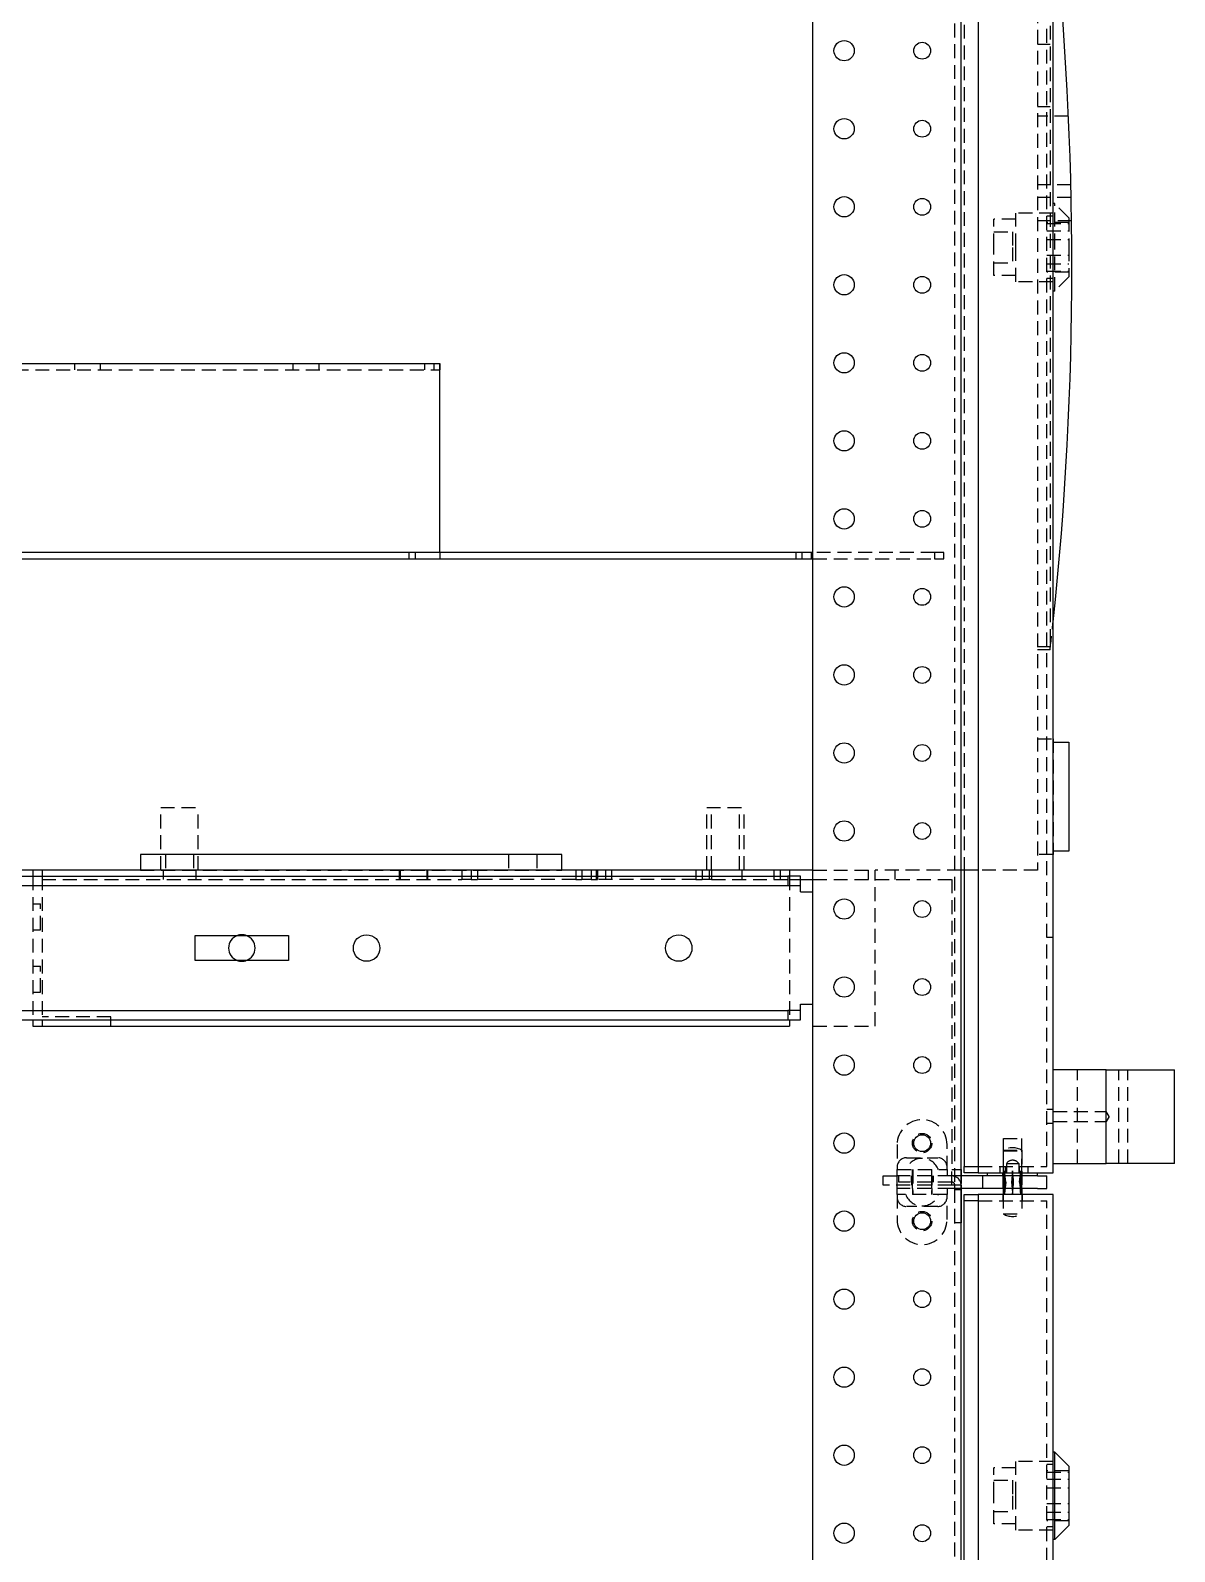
# Model space of a CAD drawing. Header units: millimetres. Extents: x -116965 to 323937, y 291661 to 566926.
# Drawn here: x -23655.2 to -23393.3, y 314748.6 to 315096.7 of the extents above; entities that cross this region are included whole.
import ezdxf

# ---------------------------------------------------------------- set-up
doc = ezdxf.new("R2010")
doc.units = ezdxf.units.MM
doc.linetypes.add('HIDDEN2', pattern=[4.7625, 3.175, -1.5875])
doc.layers.add('ALPHA', color=255, linetype='Continuous')
doc.layers.add('Pointille_Court', color=40, linetype='HIDDEN2', lineweight=25)

msp = doc.modelspace()

# ---------------------------------------------------------------- linework, layer by layer
at = {"layer": 'ALPHA'}
for p, q in [((-23476.096351, 314475.964459), (-23476.096351, 315297.393031)), ((-23442.167779, 314475.964459), (-23442.167779, 315297.393031)), ((-23438.239208, 315258.821602), (-23438.239208, 314835.250173)), ((-23421.096351, 314835.250173), (-23421.096351, 315258.821602)), ((-23835.024922, 315020.428745), (-23561.453493, 315020.428745)), ((-23561.453493, 314977.214459), (-23561.453493, 315020.428745)), ((-23476.096351, 314977.214459), (-23836.810636, 314977.214459)), ((-23836.810636, 314975.785888), (-23476.096351, 314975.785888)), ((-23421.096351, 314933.821603), (-23417.524923, 314933.821603)), ((-23417.524923, 314933.821603), (-23417.524922, 314908.821603)), ((-23533.596351, 314908.107316), (-23630.024922, 314908.107314)), ((-23630.024922, 314908.107314), (-23630.024922, 314904.53589)), ((-23533.596351, 314904.535888), (-23533.596351, 314908.107316)), ((-23417.524922, 314908.821603), (-23421.096351, 314908.821603)), ((-23654.667779, 314904.535885), (-23677.167779, 314904.535885)), ((-23654.667779, 314904.53589), (-23654.667779, 314903.107316)), ((-23652.524922, 314904.53589), (-23654.667779, 314904.53589)), ((-23481.453493, 314904.535887), (-23652.524922, 314904.53589)), ((-23652.524922, 314904.53589), (-23652.524922, 314903.107316)), ((-23501.453493, 314904.535888), (-23502.882065, 314904.535888)), ((-23476.096351, 314904.535888), (-23499.310636, 314904.535888)), ((-23476.096351, 314904.535887), (-23481.453493, 314904.535887)), ((-23481.453493, 314904.535887), (-23481.453493, 314903.107316)), ((-23438.239208, 314904.535889), (-23442.167779, 314904.535889)), ((-23442.167779, 314886.678773), (-23442.167779, 314904.535887)), ((-23441.453493, 314904.535889), (-23441.453493, 314836.678745)), ((-23831.096351, 314903.107316), (-23481.810636, 314903.107316)), ((-23831.096351, 314900.964459), (-23481.810636, 314900.964459)), ((-23481.810636, 314903.107316), (-23481.810636, 314900.964459)), ((-23478.953493, 314903.107316), (-23481.810636, 314903.107316)), ((-23481.810636, 314900.964459), (-23478.953493, 314900.964459)), ((-23478.953493, 314900.964459), (-23478.953493, 314903.107316)), ((-23478.953493, 314902.39303), (-23476.096351, 314902.39303)), ((-23478.953493, 314899.535888), (-23478.953493, 314900.964459)), ((-23478.953493, 314899.535888), (-23476.096351, 314899.535888)), ((-23617.524922, 314883.821602), (-23617.524922, 314889.535888)), ((-23617.524922, 314889.535888), (-23596.096351, 314889.535888)), ((-23596.096351, 314889.535888), (-23596.096351, 314883.821602)), ((-23596.096351, 314883.821602), (-23617.524922, 314883.821602)), ((-23831.096351, 314872.393031), (-23481.810636, 314872.393031)), ((-23481.810636, 314872.393031), (-23481.810636, 314870.250173)), ((-23478.953493, 314872.393031), (-23481.810636, 314872.393031)), ((-23478.953493, 314873.821602), (-23476.096351, 314873.821602)), ((-23478.953493, 314872.393031), (-23478.953493, 314873.821602)), ((-23478.953493, 314870.250173), (-23478.953493, 314872.393031)), ((-23831.096351, 314870.250173), (-23481.810636, 314870.250173)), ((-23654.667779, 314870.250173), (-23654.667779, 314868.821604)), ((-23654.667779, 314868.821604), (-23652.524922, 314868.821604)), ((-23652.524922, 314870.250173), (-23652.524922, 314868.821604)), ((-23652.524922, 314868.821604), (-23481.453494, 314868.821602)), ((-23481.810636, 314870.250173), (-23478.953493, 314870.250173)), ((-23481.453494, 314870.250173), (-23481.453494, 314868.821602)), ((-23408.953493, 314858.821602), (-23421.096351, 314858.821602)), ((-23408.953493, 314837.393031), (-23408.953493, 314858.821602)), ((-23408.953493, 314858.821602), (-23393.30478, 314858.821602)), ((-23393.30478, 314837.393031), (-23393.30478, 314858.821602)), ((-23421.096351, 314837.393031), (-23408.953493, 314837.393031)), ((-23393.30478, 314837.393031), (-23408.953493, 314837.393031)), ((-23437.167779, 314834.535888), (-23442.167779, 314834.535888)), ((-23441.453493, 314835.250173), (-23441.453493, 314836.678745)), ((-23441.453493, 314836.678745), (-23438.239208, 314836.678745)), ((-23438.239208, 314835.250173), (-23441.453493, 314835.250173)), ((-23438.239208, 314835.250173), (-23421.096351, 314835.250173)), ((-23437.167779, 314831.678745), (-23437.167779, 314834.535888)), ((-23424.667779, 314834.535888), (-23437.167779, 314834.535888)), ((-23436.096351, 314834.535888), (-23436.096351, 314835.250173)), ((-23424.667779, 314834.535888), (-23424.667779, 314835.250173)), ((-23424.667779, 314834.535888), (-23422.524922, 314834.535888)), ((-23422.524922, 314831.678745), (-23422.524922, 314834.535888)), ((-23437.167779, 314831.678745), (-23442.167779, 314831.678745)), ((-23442.167778, 314831.321601), (-23442.167779, 314831.321601)), ((-23442.167778, 314831.678745), (-23442.167778, 314831.321601)), ((-23442.167778, 314831.321601), (-23442.167778, 314823.821601)), ((-23424.667779, 314831.678745), (-23437.167779, 314831.678745)), ((-23432.524922, 314831.678745), (-23432.524922, 314830.250173)), ((-23428.239208, 314831.678745), (-23428.239208, 314830.250173)), ((-23424.667779, 314831.678745), (-23422.524922, 314831.678745)), ((-23441.453493, 314828.821602), (-23441.453493, 314830.250173)), ((-23441.453493, 314830.250173), (-23438.239208, 314830.250173)), ((-23441.453493, 314693.821602), (-23441.453493, 314828.821602)), ((-23438.239208, 314828.821602), (-23441.453493, 314828.821602)), ((-23421.096351, 314830.250173), (-23438.239208, 314830.250173)), ((-23438.239208, 314830.250173), (-23438.239208, 314692.393031)), ((-23421.096351, 314692.393031), (-23421.096351, 314830.250173)), ((-23442.167778, 314823.821601), (-23442.167779, 314823.821601)), ((-23420.739208, 314771.321602), (-23421.096351, 314771.321602)), ((-23417.524922, 314768.107316), (-23420.739208, 314771.321602)), ((-23420.739208, 314761.321602), (-23420.739208, 314771.321602)), ((-23417.524922, 314768.107316), (-23417.524922, 314761.321602)), ((-23420.739208, 314751.321602), (-23420.739208, 314761.321602)), ((-23417.524922, 314761.321602), (-23417.524922, 314754.535888)), ((-23417.524922, 314754.535888), (-23420.739208, 314751.321602)), ((-23420.739208, 314751.321602), (-23421.096351, 314751.321602))]:
    msp.add_line(p, q, dxfattribs=at)
for centre, radius in [((-23468.953493, 315092.035888), 2.321429), ((-23451.096351, 315092.035888), 1.928571), ((-23468.953493, 315074.178745), 2.321429), ((-23451.096351, 315074.178745), 1.928571), ((-23468.953493, 315056.321602), 2.321429), ((-23451.096351, 315056.321602), 1.928571), ((-23468.953493, 315038.464459), 2.321429), ((-23451.096351, 315038.464459), 1.928571), ((-23468.953493, 315020.607316), 2.321429), ((-23451.096351, 315020.607316), 1.928571), ((-23468.953493, 315002.750173), 2.321429), ((-23451.096351, 315002.750173), 1.928571), ((-23468.953493, 314984.893031), 2.321429), ((-23451.096351, 314984.893031), 1.928571), ((-23468.953493, 314967.035888), 2.321429), ((-23451.096351, 314967.035888), 1.928571), ((-23468.953493, 314949.178745), 2.321429), ((-23451.096351, 314949.178745), 1.928571), ((-23468.953493, 314931.321602), 2.321429), ((-23451.096351, 314931.321602), 1.928571), ((-23468.953493, 314913.464459), 2.321429), ((-23451.096351, 314913.464459), 1.928571), ((-23468.953493, 314895.607316), 2.321429), ((-23451.096351, 314895.607316), 1.928571), ((-23578.239208, 314886.678745), 3.035714), ((-23506.810636, 314886.678745), 3.035714), ((-23468.953493, 314877.750173), 2.321429), ((-23451.096351, 314877.750173), 1.928571), ((-23468.953493, 314859.893031), 2.321429), ((-23451.096351, 314859.893031), 1.928571), ((-23468.953493, 314842.035888), 2.321429), ((-23451.096351, 314842.035888), 1.928571), ((-23468.953493, 314824.178745), 2.321429), ((-23451.096351, 314824.178745), 1.928571), ((-23468.953493, 314806.321602), 2.321429), ((-23451.096351, 314806.321602), 1.928571), ((-23468.953493, 314788.464459), 2.321429), ((-23451.096351, 314788.464459), 1.928571), ((-23468.953493, 314770.607316), 2.321429), ((-23451.096351, 314770.607316), 1.928571), ((-23468.953493, 314752.750173), 2.321429), ((-23451.096351, 314752.750173), 1.928571)]:
    msp.add_circle(centre, radius, dxfattribs=at)
for centre, radius, start, end in [((-24184.935639, 315042.39302), 768.125, 353.944705031, 6.055294969), ((-23606.810636, 314886.678746), 3.035714, 109.75000602, 250.25016043), ((-23606.810636, 314886.678746), 3.035714, 289.74983957, 70.24999398)]:
    msp.add_arc(centre, radius, start, end, dxfattribs=at)
for major_axis, ratio, start_param, end_param in [((0.178496, 27.382401), 0.0779847629, 2.1257914248, 2.1777898095), ((-1.940249, -27.382328), 0.0332164699, 5.2692293627, 5.3212277474), ((1.940249, -27.382328), 0.0332164699, 0.9619575598, 1.0139559445), ((-0.178496, 27.382401), 0.0779847629, 4.1053954977, 4.1573938823)]:
    msp.add_ellipse((-23430.382065, 314846.095773), major_axis=major_axis, ratio=ratio, start_param=start_param, end_param=end_param, dxfattribs=at)
at = {"layer": 'Pointille_Court'}
for p, q in [((-23443.596351, 314475.964459), (-23443.596351, 315297.393031)), ((-23422.524922, 314836.678745), (-23422.524922, 315257.393031)), ((-23441.453493, 315188.46446), (-23441.453493, 314904.535889)), ((-23424.667783, 315163.46446), (-23424.667779, 314904.535889)), ((-23421.81064, 315140.607318), (-23421.810637, 314954.893032)), ((-23421.810639, 315093.46446), (-23424.667782, 315093.46446)), ((-23421.810639, 315079.178746), (-23424.667782, 315079.178746)), ((-23417.592243, 315077.035889), (-23424.667782, 315077.035889)), ((-23417.043899, 315061.321603), (-23424.667782, 315061.321603)), ((-23416.978788, 315058.46446), (-23424.667782, 315058.46446)), ((-23420.739208, 315057.035888), (-23421.096351, 315057.035888)), ((-23417.524922, 315053.821602), (-23420.739208, 315057.035888)), ((-23420.739208, 315047.035888), (-23420.739208, 315057.035888)), ((-23429.667779, 315053.464459), (-23434.667779, 315053.464459)), ((-23434.667779, 315047.035888), (-23434.667779, 315053.464459)), ((-23421.096351, 315054.893031), (-23429.667779, 315054.893031)), ((-23429.667779, 315047.035888), (-23429.667779, 315054.893031)), ((-23421.096351, 315054.178745), (-23422.524922, 315054.178745)), ((-23417.524922, 315053.821602), (-23417.524922, 315047.035888)), ((-23434.667779, 315050.607316), (-23430.382065, 315050.607316)), ((-23430.382065, 315050.607316), (-23430.382065, 315047.035888)), ((-23416.885367, 315053.107318), (-23424.667782, 315053.107317)), ((-23417.524922, 315052.750173), (-23422.524922, 315052.750173)), ((-23422.524922, 315052.466926), (-23417.524922, 315052.466926)), ((-23422.524922, 315050.815532), (-23417.524922, 315050.815532)), ((-23434.667779, 315040.607316), (-23434.667779, 315047.035888)), ((-23430.382065, 315047.035888), (-23430.382065, 315043.464459)), ((-23429.667779, 315039.178745), (-23429.667779, 315047.035888)), ((-23422.524922, 315048.821602), (-23417.524922, 315048.821602)), ((-23420.739208, 315037.035888), (-23420.739208, 315047.035888)), ((-23417.524922, 315047.035888), (-23417.524922, 315040.250173)), ((-23434.667779, 315043.464459), (-23430.382065, 315043.464459)), ((-23422.524922, 315045.250173), (-23417.524922, 315045.250173)), ((-23422.524922, 315043.256243), (-23417.524922, 315043.256243)), ((-23429.667779, 315040.607316), (-23434.667779, 315040.607316)), ((-23422.524922, 315041.60485), (-23417.524922, 315041.60485)), ((-23417.524922, 315041.321602), (-23422.524922, 315041.321602)), ((-23421.096351, 315039.893031), (-23422.524922, 315039.893031)), ((-23417.524922, 315040.250173), (-23420.739208, 315037.035888)), ((-23421.096351, 315039.178745), (-23429.667779, 315039.178745)), ((-23420.739208, 315037.035888), (-23421.096351, 315037.035888)), ((-23835.024922, 315019.000173), (-23561.453493, 315019.000173)), ((-23645.132065, 315020.428745), (-23645.132065, 315019.000173)), ((-23639.203493, 315020.428745), (-23639.203493, 315019.000173)), ((-23595.132065, 315020.428745), (-23595.132065, 315019.000173)), ((-23589.203493, 315020.428745), (-23589.203493, 315019.000173)), ((-23565.024922, 315020.428745), (-23565.024922, 315019.000173)), ((-23562.882065, 315020.428745), (-23562.882065, 315019.000173)), ((-23561.453493, 315020.428745), (-23561.453493, 315019.000173)), ((-23568.596351, 314977.214459), (-23568.596351, 314975.785888)), ((-23567.167779, 314977.214459), (-23567.167779, 314975.785888)), ((-23561.453493, 314977.214459), (-23561.453493, 314975.785888)), ((-23480.024922, 314977.214459), (-23480.024922, 314975.785888)), ((-23478.596351, 314977.214459), (-23478.596351, 314975.785888)), ((-23476.453493, 314977.214459), (-23476.453493, 314975.785888)), ((-23448.239208, 314977.214459), (-23476.096351, 314977.214459)), ((-23448.239208, 314977.214459), (-23448.239208, 314975.785888)), ((-23446.096351, 314977.214459), (-23448.239208, 314977.214459)), ((-23446.096351, 314975.785888), (-23446.096351, 314977.214459)), ((-23476.096351, 314975.785888), (-23448.239208, 314975.785888)), ((-23448.239208, 314975.785888), (-23446.096351, 314975.785888)), ((-23421.810637, 314955.607318), (-23424.66778, 314955.607317)), ((-23421.810637, 314954.893032), (-23424.66778, 314954.893032)), ((-23421.729076, 314955.607318), (-23421.810637, 314955.607318)), ((-23424.66778, 314934.535889), (-23421.096351, 314934.535889)), ((-23421.096351, 314934.535889), (-23421.096351, 314908.107318)), ((-23625.382065, 314904.535886), (-23625.382065, 314918.8216)), ((-23625.382065, 314918.8216), (-23616.810637, 314918.8216)), ((-23616.810637, 314904.535886), (-23616.810637, 314918.8216)), ((-23500.382065, 314904.535888), (-23500.382065, 314918.821602)), ((-23500.382065, 314918.821602), (-23491.810637, 314918.821602)), ((-23499.310637, 314904.535888), (-23499.310637, 314918.821602)), ((-23492.882065, 314904.535888), (-23492.882065, 314918.821602)), ((-23491.810637, 314904.535888), (-23491.810637, 314918.821602)), ((-23624.310637, 314908.107315), (-23624.310637, 314904.535886)), ((-23617.882065, 314908.107315), (-23617.882065, 314904.535886)), ((-23545.739208, 314908.107316), (-23545.739208, 314904.535887)), ((-23539.310637, 314908.107316), (-23539.310637, 314904.535887)), ((-23421.096351, 314908.107318), (-23424.667779, 314908.107317)), ((-23630.024922, 314904.535886), (-23654.667779, 314904.535885)), ((-23630.024922, 314904.53589), (-23630.024922, 314904.535886)), ((-23630.024922, 314904.535886), (-23533.596351, 314904.535887)), ((-23624.84635, 314904.535889), (-23624.84635, 314902.393032)), ((-23617.34635, 314904.535889), (-23617.34635, 314902.393032)), ((-23570.774922, 314904.535889), (-23570.774922, 314902.393032)), ((-23570.560636, 314904.535889), (-23570.560636, 314902.393032)), ((-23564.489207, 314904.535889), (-23564.489207, 314902.393031)), ((-23564.274922, 314904.535889), (-23564.274922, 314902.393031)), ((-23556.453493, 314904.535888), (-23556.453493, 314902.393031)), ((-23554.310636, 314904.535888), (-23554.310636, 314902.393031)), ((-23552.882065, 314904.535888), (-23552.882065, 314902.393031)), ((-23533.596351, 314904.535887), (-23533.596351, 314904.535888)), ((-23528.953493, 314904.535887), (-23533.596351, 314904.535887)), ((-23530.382065, 314904.535888), (-23530.382065, 314902.393031)), ((-23528.953493, 314904.535888), (-23528.953493, 314902.393031)), ((-23526.810636, 314904.535888), (-23526.810636, 314902.393031)), ((-23525.382065, 314904.535887), (-23526.810636, 314904.535887)), ((-23525.739207, 314904.535888), (-23525.739207, 314902.393031)), ((-23525.382065, 314904.535888), (-23525.382065, 314902.393031)), ((-23523.59635, 314904.535888), (-23523.59635, 314902.393031)), ((-23522.167779, 314904.535888), (-23522.167779, 314902.393031)), ((-23502.882065, 314904.535888), (-23502.882065, 314902.39303)), ((-23501.453493, 314904.535888), (-23501.453493, 314902.39303)), ((-23499.84635, 314904.535888), (-23499.84635, 314902.39303)), ((-23499.310636, 314904.535888), (-23499.310636, 314902.39303)), ((-23492.34635, 314904.535887), (-23492.34635, 314902.39303)), ((-23485.024922, 314904.535887), (-23485.024922, 314902.39303)), ((-23483.59635, 314904.535887), (-23483.59635, 314902.39303)), ((-23476.096351, 314904.535888), (-23461.810636, 314904.535888)), ((-23463.417779, 314904.535887), (-23463.417779, 314902.39303)), ((-23442.167779, 314904.535889), (-23461.810636, 314904.535888)), ((-23461.810636, 314868.821602), (-23461.810636, 314904.535888)), ((-23442.167779, 314904.535887), (-23461.810636, 314904.535887)), ((-23457.34635, 314904.535887), (-23457.34635, 314902.39303)), ((-23424.667779, 314904.535889), (-23438.239208, 314904.535889)), ((-23654.667779, 314903.107316), (-23654.667779, 314870.250173)), ((-23652.524922, 314903.107316), (-23652.524922, 314870.250173)), ((-23652.524922, 314902.393033), (-23556.453493, 314902.393031)), ((-23554.310636, 314902.393031), (-23556.453493, 314902.393031)), ((-23554.310636, 314902.393031), (-23552.882065, 314902.393031)), ((-23530.382065, 314902.393031), (-23552.882065, 314902.393031)), ((-23530.382065, 314902.393031), (-23528.953493, 314902.393031)), ((-23526.810636, 314902.393031), (-23528.953493, 314902.393031)), ((-23526.810636, 314902.393031), (-23525.382065, 314902.393031)), ((-23502.882065, 314902.39303), (-23525.382065, 314902.393031)), ((-23502.882065, 314902.39303), (-23501.453493, 314902.39303)), ((-23499.310636, 314902.39303), (-23501.453493, 314902.39303)), ((-23499.310636, 314902.39303), (-23481.453493, 314902.39303)), ((-23481.453493, 314903.107316), (-23481.453494, 314870.250173)), ((-23481.453493, 314902.39303), (-23478.953493, 314902.39303)), ((-23476.096351, 314902.39303), (-23444.310636, 314902.39303)), ((-23444.310636, 314902.39303), (-23444.310637, 314835.964458)), ((-23654.667779, 314896.78589), (-23652.882065, 314896.78589)), ((-23652.882065, 314890.857318), (-23652.882065, 314896.78589)), ((-23654.667779, 314890.857318), (-23652.882065, 314890.857318)), ((-23442.16778, 314835.964458), (-23442.167779, 314886.678773)), ((-23422.524922, 314889.178745), (-23421.096351, 314889.178745)), ((-23654.667779, 314882.500176), (-23652.882065, 314882.500176)), ((-23652.882065, 314876.571604), (-23652.882065, 314882.500176)), ((-23654.667779, 314876.571604), (-23652.882065, 314876.571604)), ((-23636.810637, 314870.964461), (-23652.524922, 314870.964461)), ((-23636.810637, 314868.821604), (-23636.810637, 314870.964461)), ((-23476.096351, 314868.821602), (-23461.810636, 314868.821602)), ((-23415.524268, 314837.393031), (-23415.524268, 314858.821602)), ((-23406.074139, 314837.393031), (-23406.074139, 314858.821602)), ((-23404.019066, 314837.393031), (-23404.019066, 314858.821602)), ((-23421.096351, 314849.714459), (-23422.524922, 314849.714459)), ((-23421.096351, 314849.250173), (-23408.953493, 314849.250173)), ((-23408.266796, 314848.107316), (-23408.953493, 314849.250173)), ((-23408.266796, 314848.107316), (-23408.953493, 314846.964459)), ((-23421.096351, 314846.500173), (-23422.524922, 314846.500173)), ((-23421.096351, 314846.964459), (-23408.953493, 314846.964459)), ((-23456.810636, 314841.678745), (-23456.810636, 314835.964459)), ((-23445.382065, 314835.964459), (-23445.382065, 314841.678745)), ((-23432.489192, 314835.250173), (-23432.489192, 314843.107316)), ((-23432.489192, 314843.107316), (-23428.274906, 314843.107316)), ((-23428.274906, 314835.250173), (-23428.274906, 314843.107316)), ((-23454.667779, 314838.678745), (-23447.524922, 314838.678745)), ((-23432.524922, 314840.393031), (-23432.524922, 314831.678745)), ((-23432.524922, 314840.393031), (-23428.239208, 314840.393031)), ((-23432.489192, 314840.250173), (-23428.274906, 314840.250173)), ((-23431.810636, 314837.393031), (-23431.810636, 314835.250173)), ((-23431.810636, 314837.393031), (-23428.953493, 314837.393031)), ((-23428.953493, 314837.393031), (-23428.953493, 314835.250173)), ((-23428.239208, 314840.393031), (-23428.239208, 314831.678745)), ((-23460.024923, 314832.39303), (-23460.024923, 314834.535887)), ((-23460.024923, 314834.535887), (-23456.453493, 314834.535887)), ((-23456.810636, 314835.964459), (-23445.382065, 314835.964459)), ((-23456.810636, 314834.535888), (-23456.810636, 314835.964459)), ((-23456.810636, 314831.678745), (-23456.810636, 314834.535888)), ((-23444.310636, 314834.535888), (-23456.810636, 314834.535888)), ((-23456.453493, 314833.107316), (-23456.453493, 314834.535887)), ((-23453.59635, 314834.535887), (-23453.59635, 314833.107316)), ((-23453.41778, 314832.39303), (-23453.41778, 314834.535887)), ((-23453.310636, 314834.535888), (-23453.310636, 314835.964459)), ((-23453.310636, 314831.678745), (-23453.310636, 314834.535888)), ((-23453.239208, 314835.964459), (-23453.239208, 314830.250173)), ((-23448.953493, 314835.964459), (-23448.953493, 314830.250173)), ((-23448.882065, 314834.535888), (-23448.882065, 314835.964459)), ((-23448.882065, 314831.678745), (-23448.882065, 314834.535888)), ((-23448.774923, 314832.39303), (-23448.774923, 314834.535887)), ((-23448.59635, 314834.535887), (-23448.59635, 314833.107316)), ((-23445.382065, 314835.964459), (-23445.382065, 314834.535888)), ((-23444.310637, 314832.39303), (-23444.310637, 314835.964458)), ((-23444.310637, 314835.964458), (-23442.16778, 314835.964458)), ((-23442.167779, 314834.535888), (-23444.310636, 314834.535888)), ((-23442.16778, 314835.964458), (-23442.16778, 314832.39303)), ((-23438.239208, 314836.678745), (-23422.524922, 314836.678745)), ((-23433.239208, 314835.250173), (-23433.239208, 314836.678745)), ((-23432.596351, 314834.535888), (-23432.596351, 314835.250173)), ((-23432.524922, 314831.678745), (-23432.524922, 314834.535888)), ((-23431.926423, 314833.107316), (-23432.237834, 314835.726364)), ((-23431.989208, 314835.250173), (-23431.989208, 314836.678745)), ((-23430.382065, 314833.107316), (-23430.382065, 314835.726364)), ((-23428.837707, 314833.107316), (-23428.526296, 314835.726364)), ((-23428.774922, 314835.250173), (-23428.774922, 314836.678745)), ((-23428.239208, 314831.678745), (-23428.239208, 314834.535888)), ((-23428.167779, 314834.535888), (-23428.167779, 314835.250173)), ((-23426.810636, 314835.250173), (-23426.810636, 314836.678745)), ((-23444.310637, 314832.39303), (-23460.024923, 314832.39303)), ((-23444.310636, 314831.678745), (-23456.810636, 314831.678745)), ((-23456.810636, 314830.250173), (-23456.810636, 314831.678745)), ((-23444.310635, 314833.107316), (-23456.453493, 314833.107316)), ((-23453.310636, 314831.678745), (-23453.310636, 314830.250173)), ((-23448.882065, 314831.678745), (-23448.882065, 314830.250173)), ((-23445.382065, 314831.678745), (-23445.382065, 314830.250173)), ((-23442.16778, 314832.39303), (-23444.310637, 314832.39303)), ((-23442.167779, 314831.678745), (-23444.310636, 314831.678745)), ((-23443.59635, 314831.321601), (-23443.59635, 314832.39303)), ((-23442.167779, 314831.321601), (-23443.59635, 314831.321601)), ((-23443.59635, 314823.821601), (-23443.59635, 314831.321601)), ((-23442.167778, 314832.39303), (-23442.167778, 314831.678745)), ((-23431.926423, 314833.107316), (-23432.347874, 314833.154768)), ((-23432.347874, 314833.059864), (-23431.926423, 314833.107316)), ((-23432.346192, 314833.107316), (-23432.106106, 314833.107316)), ((-23431.926423, 314833.107316), (-23432.344496, 314833.154898)), ((-23431.926423, 314833.107316), (-23432.344496, 314833.059734)), ((-23431.926423, 314833.107316), (-23432.237834, 314830.488269)), ((-23432.108616, 314833.154898), (-23431.926423, 314833.107316)), ((-23432.108616, 314833.059734), (-23431.926423, 314833.107316)), ((-23431.926423, 314833.107316), (-23432.106106, 314833.107316)), ((-23432.103599, 314833.154768), (-23431.926423, 314833.107316)), ((-23431.926423, 314833.107316), (-23432.103599, 314833.059864)), ((-23430.626339, 314833.154768), (-23430.382065, 314833.107316)), ((-23430.382065, 314833.107316), (-23430.626339, 314833.059864)), ((-23430.382065, 314833.107316), (-23430.62215, 314833.107316)), ((-23430.617945, 314833.154898), (-23430.382065, 314833.107316)), ((-23430.617945, 314833.059734), (-23430.382065, 314833.107316)), ((-23430.382065, 314833.107316), (-23430.146185, 314833.154898)), ((-23430.382065, 314833.107316), (-23430.13779, 314833.154768)), ((-23430.382065, 314833.107316), (-23430.382065, 314830.488269)), ((-23430.141979, 314833.107316), (-23430.382065, 314833.107316)), ((-23430.13779, 314833.059864), (-23430.382065, 314833.107316)), ((-23430.382065, 314833.107316), (-23430.146185, 314833.059734)), ((-23428.837707, 314833.107316), (-23428.655513, 314833.154898)), ((-23428.419634, 314833.154898), (-23428.837707, 314833.107316)), ((-23428.416256, 314833.154768), (-23428.837707, 314833.107316)), ((-23428.837707, 314833.107316), (-23428.66053, 314833.154768)), ((-23428.837707, 314833.107316), (-23428.526296, 314830.488269)), ((-23428.658023, 314833.107316), (-23428.837707, 314833.107316)), ((-23428.419634, 314833.059734), (-23428.837707, 314833.107316)), ((-23428.837707, 314833.107316), (-23428.416256, 314833.059864)), ((-23428.66053, 314833.059864), (-23428.837707, 314833.107316)), ((-23428.837707, 314833.107316), (-23428.655513, 314833.059734)), ((-23428.658023, 314833.107316), (-23428.417938, 314833.107316)), ((-23456.810636, 314830.250173), (-23456.810636, 314824.535888)), ((-23445.382065, 314830.250173), (-23456.810636, 314830.250173)), ((-23447.524922, 314827.535888), (-23454.667779, 314827.535888)), ((-23445.382065, 314824.535888), (-23445.382065, 314830.250173)), ((-23438.239208, 314828.821602), (-23422.524922, 314828.821602)), ((-23432.596351, 314830.250173), (-23432.596351, 314828.821602)), ((-23432.524922, 314830.250173), (-23432.524922, 314825.821602)), ((-23428.239208, 314830.250173), (-23428.239208, 314825.821602)), ((-23428.167779, 314830.250173), (-23428.167779, 314828.821602)), ((-23422.524922, 314693.821602), (-23422.524922, 314828.821602)), ((-23442.167779, 314823.821601), (-23443.59635, 314823.821601)), ((-23432.524922, 314825.821602), (-23428.239208, 314825.821602)), ((-23429.667779, 314767.750173), (-23434.667779, 314767.750173)), ((-23434.667779, 314761.321602), (-23434.667779, 314767.750173)), ((-23421.096351, 314769.178745), (-23429.667779, 314769.178745)), ((-23429.667779, 314761.321602), (-23429.667779, 314769.178745)), ((-23421.096351, 314768.464459), (-23422.524922, 314768.464459)), ((-23434.667779, 314764.893031), (-23430.382065, 314764.893031)), ((-23430.382065, 314764.893031), (-23430.382065, 314761.321602)), ((-23417.524922, 314767.035888), (-23422.524922, 314767.035888)), ((-23422.524922, 314766.75264), (-23417.524922, 314766.75264)), ((-23422.524922, 314765.101247), (-23417.524922, 314765.101247)), ((-23434.667779, 314754.893031), (-23434.667779, 314761.321602)), ((-23430.382065, 314761.321602), (-23430.382065, 314757.750173)), ((-23429.667779, 314753.464459), (-23429.667779, 314761.321602)), ((-23422.524922, 314763.107316), (-23417.524922, 314763.107316)), ((-23434.667779, 314757.750173), (-23430.382065, 314757.750173)), ((-23422.524922, 314759.535888), (-23417.524922, 314759.535888)), ((-23422.524922, 314757.541957), (-23417.524922, 314757.541957)), ((-23429.667779, 314754.893031), (-23434.667779, 314754.893031)), ((-23422.524922, 314755.890564), (-23417.524922, 314755.890564)), ((-23417.524922, 314755.607316), (-23422.524922, 314755.607316)), ((-23421.096351, 314754.178745), (-23422.524922, 314754.178745)), ((-23421.096351, 314753.464459), (-23429.667779, 314753.464459))]:
    msp.add_line(p, q, dxfattribs=at)
for centre in [(-23451.096351, 314842.035888), (-23451.096351, 314824.178745)]:
    msp.add_circle(centre, 2.214286, dxfattribs=at)
for centre, radius, start, end in [((-24184.935639, 315042.39302), 768.125, 353.459025009, 353.944705031), ((-23606.810636, 314886.678746), 3.035714, 89.99999915, 109.75000602), ((-23606.810636, 314886.678746), 3.035714, 70.24999398, 89.99999915), ((-23606.810636, 314886.678746), 3.035714, 250.25016043, 289.74983957), ((-23451.096351, 314841.678745), 5.714286, 0, 180), ((-23430.382065, 314836.660888), 4.303571, 60.13716564, 119.86283436), ((-23454.667779, 314836.535888), 2.142857, 90, 180), ((-23451.096351, 314834.515798), 4.020089, 21.12202138, 158.87797862), ((-23447.524922, 314836.535888), 2.142857, 0, 90), ((-23430.382065, 314836.321602), 1.785714, 36.86989764, 143.13010236), ((-23444.310635, 314832.39303), 2.142857, 0, 90), ((-23444.310635, 314832.39303), 0.714286, 0, 90), ((-23454.667779, 314829.678745), 2.142857, 180, 270), ((-23451.096351, 314831.698834), 4.020089, 201.12202138, 338.87797862), ((-23447.524922, 314829.678745), 2.142857, 270, 0), ((-23451.096351, 314824.535888), 5.714286, 180, 0), ((-23430.382065, 314829.553745), 4.303571, 240.13716564, 299.86283436)]:
    msp.add_arc(centre, radius, start, end, dxfattribs=at)
for centre, major_axis, ratio, start_param, end_param in [((-23430.382065, 314820.11886), (0.178496, -27.382401), 0.0779847629, 4.1053954977, 4.2156962226), ((-23430.382065, 314820.11886), (-1.940249, 27.382328), 0.0332164699, 0.9619575598, 1.0722582847), ((-23430.382065, 314820.11886), (1.764181, 27.382292), 0.0444209743, 0.9671731361, 1.077473861), ((-23430.382065, 314820.11886), (-1.764181, 27.382292), 0.0444209743, 5.2057114462, 5.3160121711), ((-23430.382065, 314820.11886), (1.940249, 27.382328), 0.0332164699, 5.2109270225, 5.3212277474), ((-23430.382065, 314820.11886), (-0.178496, -27.382401), 0.0779847629, 2.0674890846, 2.1777898095), ((-23430.382065, 314832.862479), (-2.142787, 0.255972), 0.0676868882, 5.8779727804, 5.8819151496), ((-23430.382065, 314846.095773), (0.178496, 27.382401), 0.0779847629, 2.0635467155, 2.0655141579), ((-23430.382065, 314820.11886), (0.178496, -27.382401), 0.0779847629, 4.2176711493, 4.2196385917), ((-23430.382065, 314833.352153), (2.142787, 0.255972), 0.0676868882, 3.5428628112, 3.5468051803), ((-23430.382065, 314846.095773), (0.178496, 27.382401), 0.0779847629, 2.0674890846, 2.1257914248), ((-23430.382065, 314846.095773), (-1.940249, -27.382328), 0.0332164699, 5.2109270225, 5.2692293627), ((-23430.382065, 314832.862479), (-2.142787, 0.255972), 0.0676868882, 5.6534289616, 5.6573713307), ((-23430.382065, 314833.352153), (2.142787, 0.255972), 0.0676868882, 3.7674066301, 3.7713489992), ((-23430.382065, 314846.095773), (-1.940249, -27.382328), 0.0332164699, 5.2069846534, 5.2089520958), ((-23430.382065, 314820.11886), (-1.940249, 27.382328), 0.0332164699, 1.0742332114, 1.0762006538), ((-23430.382065, 314832.862479), (-2.142857, 0), 0.1372965938, 4.8226897053, 4.8266320744), ((-23430.382065, 314846.095773), (1.764181, -27.382292), 0.0444209743, 5.2017690771, 5.2037365195), ((-23430.382065, 314820.11886), (1.764181, 27.382292), 0.0444209743, 1.0794487877, 1.0814162301), ((-23430.382065, 314833.352153), (2.142857, 0), 0.1372965938, 4.5981458864, 4.6020882555), ((-23430.382065, 314846.095773), (1.764181, -27.382292), 0.0444209743, 5.2057114462, 5.3160121711), ((-23430.382065, 314846.095773), (-1.764181, -27.382292), 0.0444209743, 0.9671731361, 1.077473861), ((-23430.382065, 314832.862479), (-2.142857, 0), 0.1372965938, 4.5981458864, 4.6020882555), ((-23430.382065, 314833.352153), (2.142857, 0), 0.1372965938, 4.8226897053, 4.8266320744), ((-23430.382065, 314846.095773), (-1.764181, -27.382292), 0.0444209743, 1.0794487877, 1.0814162301), ((-23430.382065, 314820.11886), (-1.764181, 27.382292), 0.0444209743, 5.2017690771, 5.2037365195), ((-23430.382065, 314832.862479), (-2.142787, -0.255972), 0.0676868882, 3.7674066301, 3.7713489992), ((-23430.382065, 314846.095773), (1.940249, -27.382328), 0.0332164699, 1.0742332114, 1.0762006538), ((-23430.382065, 314820.11886), (1.940249, 27.382328), 0.0332164699, 5.2069846534, 5.2089520958), ((-23430.382065, 314833.352153), (2.142787, -0.255972), 0.0676868882, 5.6534289616, 5.6573713307), ((-23430.382065, 314846.095773), (1.940249, -27.382328), 0.0332164699, 1.0139559445, 1.0722582847), ((-23430.382065, 314846.095773), (-0.178496, 27.382401), 0.0779847629, 4.1573938823, 4.2156962226), ((-23430.382065, 314832.862479), (-2.142787, -0.255972), 0.0676868882, 3.5428628112, 3.5468051803), ((-23430.382065, 314833.352153), (2.142787, -0.255972), 0.0676868882, 5.8779727804, 5.8819151496), ((-23430.382065, 314846.095773), (-0.178496, 27.382401), 0.0779847629, 4.2176711493, 4.2196385917), ((-23430.382065, 314820.11886), (-0.178496, -27.382401), 0.0779847629, 2.0635467155, 2.0655141579)]:
    msp.add_ellipse(centre, major_axis=major_axis, ratio=ratio, start_param=start_param, end_param=end_param, dxfattribs=at)

doc.saveas('drawing.dxf')
